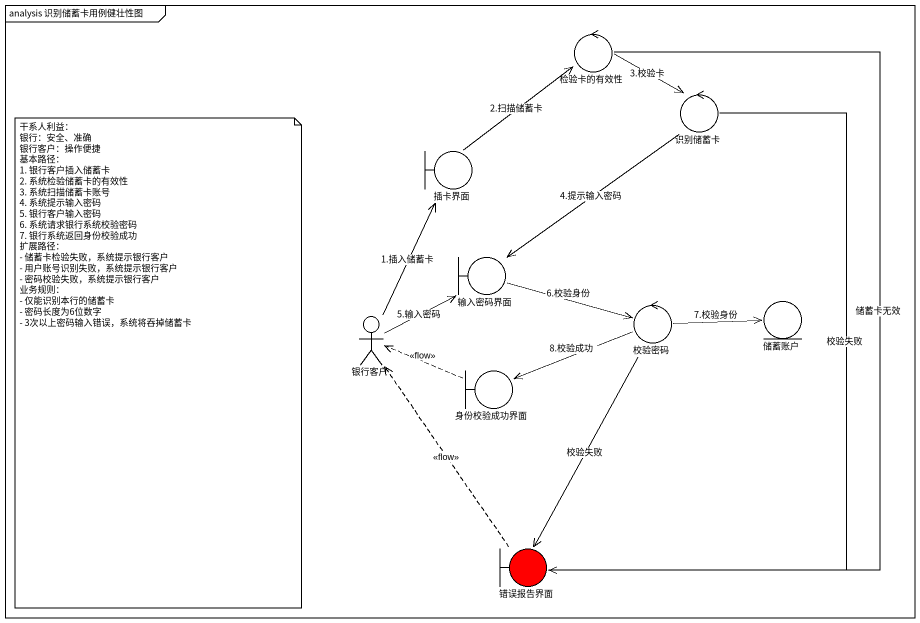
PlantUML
@startuml
mainframe analysis 识别储蓄卡用例健壮性图
control 检验卡的有效性
control 识别储蓄卡
boundary 插卡界面
boundary 输入密码界面
actor 银行客户
control 校验密码
entity 储蓄账户
boundary 身份校验成功界面
boundary 错误报告界面 #FF0000
检验卡的有效性 -right-> 识别储蓄卡 : 3.校验卡
检验卡的有效性 --> 错误报告界面 : 储蓄卡无效
识别储蓄卡 --> 输入密码界面 : 4.提示输入密码
识别储蓄卡 --> 错误报告界面 : 校验失败
插卡界面 -up-> 检验卡的有效性 : 2.扫描储蓄卡
输入密码界面 -right-> 校验密码 : 6.校验身份
银行客户 -up-> 插卡界面 : 1.插入储蓄卡
银行客户 -up-> 输入密码界面 : 5.输入密码
校验密码 -right-> 储蓄账户 : 7.校验身份
校验密码 -left-> 身份校验成功界面 : 8.校验成功
校验密码 --> 错误报告界面 : 校验失败
身份校验成功界面 .left.> 银行客户 : <<flow>>
错误报告界面 .up.> 银行客户 : <<flow>>
note as N1
  干系人利益：
  银行：安全、准确
  银行客户：操作便捷
  基本路径：
  1. 银行客户插入储蓄卡
  2. 系统检验储蓄卡的有效性
  3. 系统扫描储蓄卡账号
  4. 系统提示输入密码
  5. 银行客户输入密码
  6. 系统请求银行系统校验密码
  7. 银行系统返回身份校验成功
  扩展路径：
  - 储蓄卡检验失败，系统提示银行客户
  - 用户账号识别失败，系统提示银行客户
  - 密码校验失败，系统提示银行客户
  业务规则：
  - 仅能识别本行的储蓄卡
  - 密码长度为6位数字
  - 3次以上密码输入错误，系统将吞掉储蓄卡
end note
@enduml
